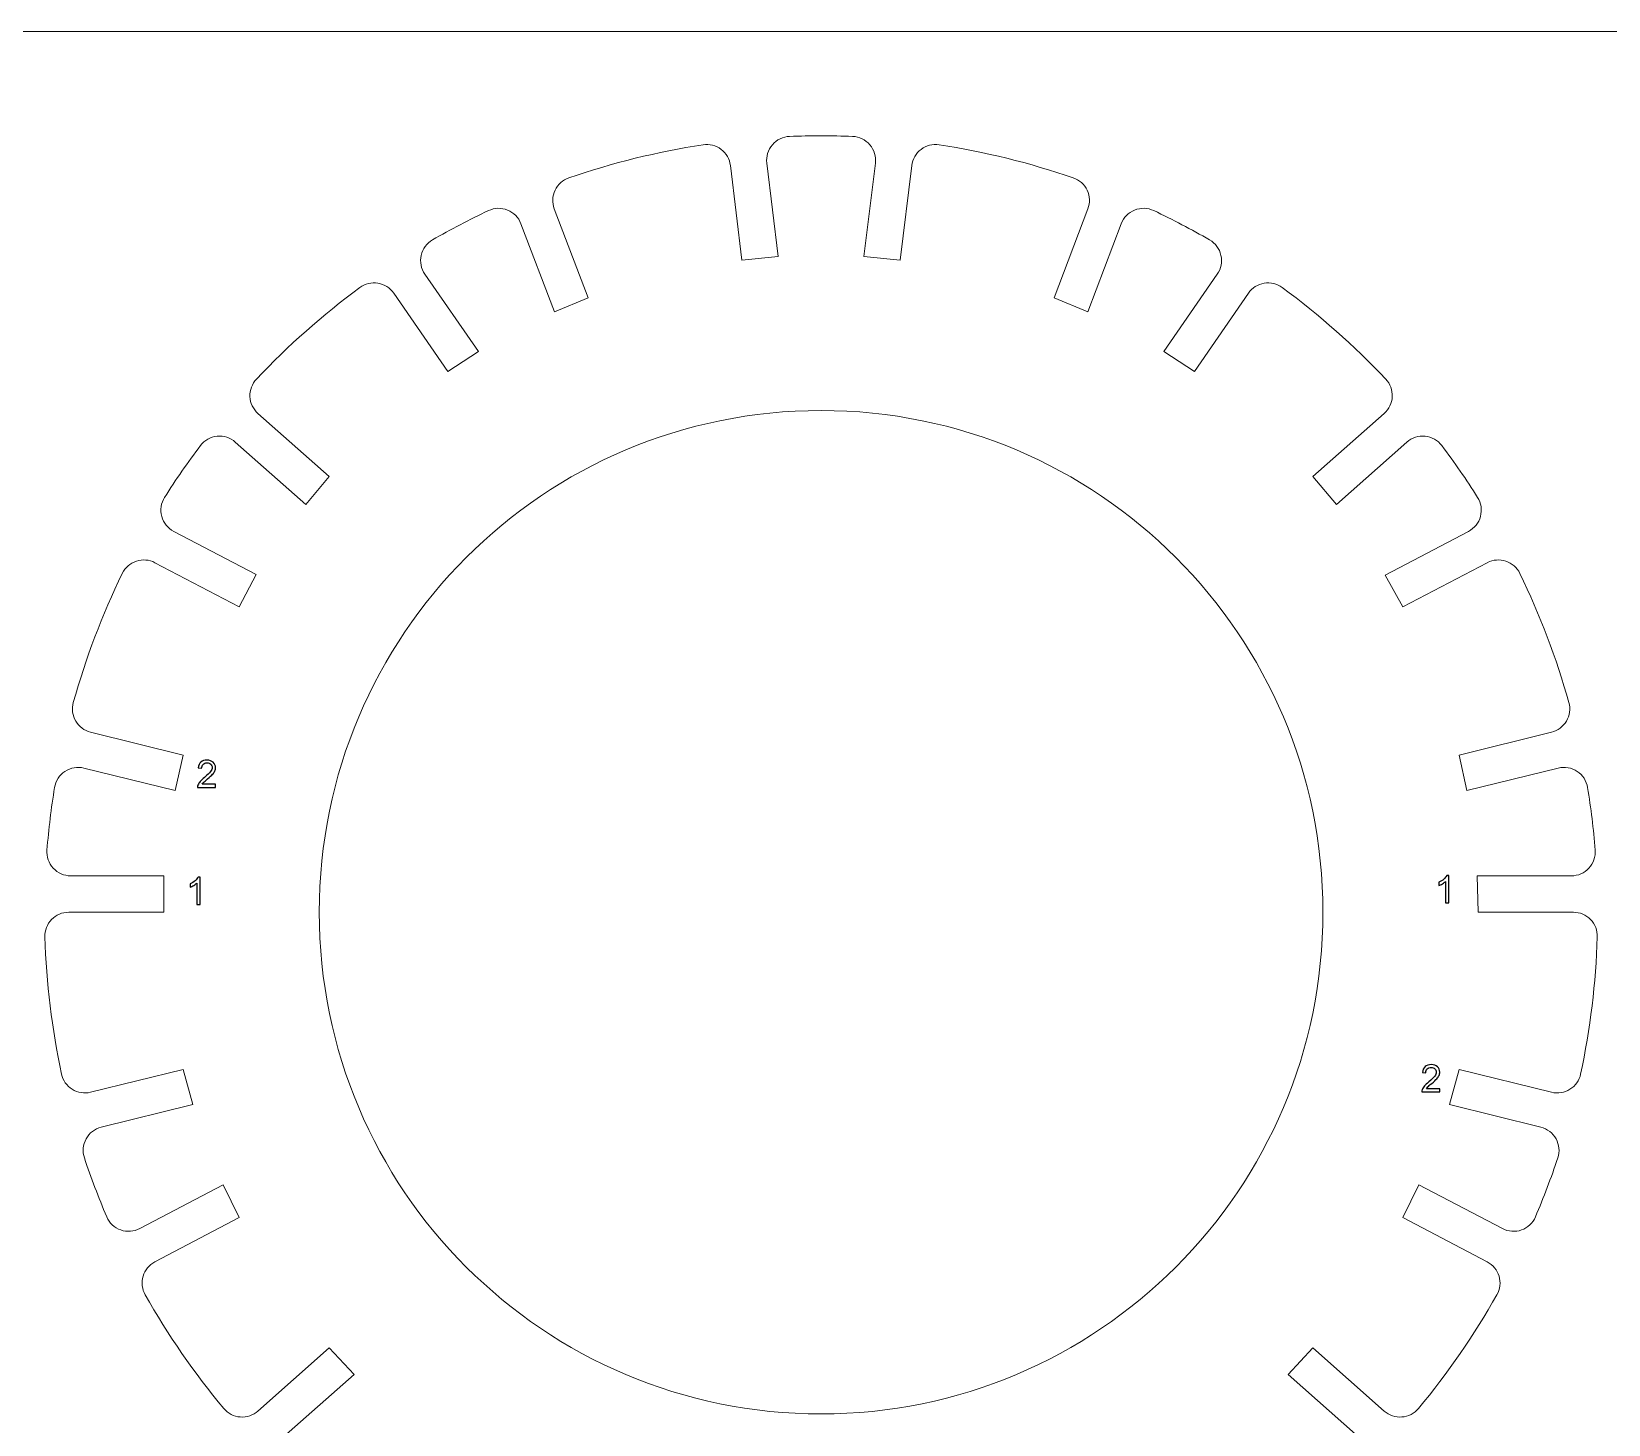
# Model space of a CAD drawing. Header units: millimetres. Extents: x -308 to 392, y -293 to 257.
# Drawn here: x -171.9 to -39.9, y 140.3 to 256.9 of the extents above; entities that cross this region are included whole.
import ezdxf

# ---------------------------------------------------------------- set-up
doc = ezdxf.new("R2010")
doc.units = ezdxf.units.MM
doc.header["$MEASUREMENT"] = 0
doc.layers.add('MAKE2D$VISIBLE$LINES', color=7, linetype='Continuous')

msp = doc.modelspace()

# ---------------------------------------------------------------- linework, layer by layer
at = {"layer": 'MAKE2D$VISIBLE$LINES', "color": 250, "lineweight": 20}
msp.add_lwpolyline([(-307.8621, -293.0758), (392.1379, -293.0758), (392.1379, 256.9242), (-307.8621, 256.9242), (-307.8621, -293.0758)], close=True, dxfattribs=at)
at = {"layer": 'MAKE2D$VISIBLE$LINES', "color": 18, "lineweight": 9}
for points, knots in [([(-108.4593, 248.1462), (-109.0172, 248.1235), (-109.5401, 247.8687), (-109.9018, 247.4434), (-109.9018, 247.4434), (-110.2634, 247.0181), (-110.4309, 246.461), (-110.3636, 245.9068)], [0, 0, 0, 0, 0.33333333, 0.33333333, 0.33333333, 0.33333333, 1, 1, 1, 1]), ([(-101.2804, 245.9067), (-101.2131, 246.4609), (-101.3805, 247.0181), (-101.7421, 247.4434), (-101.7421, 247.4434), (-102.1038, 247.8687), (-102.6268, 248.1235), (-103.1846, 248.1461)], [0, 0, 0, 0, 0.33333333, 0.33333333, 0.33333333, 0.33333333, 1, 1, 1, 1]), ([(-113.4119, 245.7088), (-113.4772, 246.2463), (-113.7576, 246.7344), (-114.1891, 247.0615), (-114.1891, 247.0615), (-114.6205, 247.3886), (-115.1662, 247.5268), (-115.7013, 247.4445)], [0, 0, 0, 0, 0.33333333, 0.33333333, 0.33333333, 0.33333333, 1, 1, 1, 1]), ([(-95.9426, 247.4445), (-96.4777, 247.5268), (-97.0234, 247.3886), (-97.4549, 247.0615), (-97.4549, 247.0615), (-97.8863, 246.7344), (-98.1667, 246.2463), (-98.232, 245.7088)], [0, 0, 0, 0, 0.33333333, 0.33333333, 0.33333333, 0.33333333, 1, 1, 1, 1]), ([(-110.3636, 245.9068), (-110.3636, 245.9068), (-109.4135, 238.0823), (-109.4135, 238.0823), (-109.4135, 238.0823), (-109.4135, 238.0823), (-112.4515, 237.7987), (-112.4515, 237.7987), (-112.4515, 237.7987), (-112.4515, 237.7987), (-113.4119, 245.7088), (-113.4119, 245.7088)], [0, 0, 0, 0, 0.25, 0.25, 0.25, 0.25, 0.5, 0.5, 0.5, 0.5, 1, 1, 1, 1]), ([(-98.232, 245.7088), (-98.232, 245.7088), (-99.1924, 237.7987), (-99.1924, 237.7987), (-99.1924, 237.7987), (-99.1924, 237.7987), (-102.2304, 238.0823), (-102.2304, 238.0823), (-102.2304, 238.0823), (-102.2304, 238.0823), (-101.2804, 245.9067), (-101.2804, 245.9067)], [0, 0, 0, 0, 0.25, 0.25, 0.25, 0.25, 0.5, 0.5, 0.5, 0.5, 1, 1, 1, 1]), ([(-126.9303, 244.6768), (-127.4424, 244.501), (-127.8613, 244.1251), (-128.0913, 243.6349), (-128.0913, 243.6349), (-128.3213, 243.1448), (-128.3428, 242.5823), (-128.1508, 242.076)], [0, 0, 0, 0, 0.33333333, 0.33333333, 0.33333333, 0.33333333, 1, 1, 1, 1]), ([(-83.4931, 242.076), (-83.3011, 242.5823), (-83.3226, 243.1448), (-83.5526, 243.6349), (-83.5526, 243.6349), (-83.7826, 244.1251), (-84.2016, 244.501), (-84.7137, 244.6768)], [0, 0, 0, 0, 0.33333333, 0.33333333, 0.33333333, 0.33333333, 1, 1, 1, 1]), ([(-130.942, 240.8346), (-131.14, 241.3567), (-131.5471, 241.7722), (-132.065, 241.9807), (-132.065, 241.9807), (-132.5829, 242.1892), (-133.1644, 242.1718), (-133.6688, 241.9326)], [0, 0, 0, 0, 0.33333333, 0.33333333, 0.33333333, 0.33333333, 1, 1, 1, 1]), ([(-128.1508, 242.076), (-128.1508, 242.076), (-125.3252, 234.6256), (-125.3252, 234.6256), (-125.3252, 234.6256), (-125.3252, 234.6256), (-128.147, 233.4649), (-128.147, 233.4649), (-128.147, 233.4649), (-128.147, 233.4649), (-130.942, 240.8346), (-130.942, 240.8346)], [0, 0, 0, 0, 0.25, 0.25, 0.25, 0.25, 0.5, 0.5, 0.5, 0.5, 1, 1, 1, 1]), ([(-80.7019, 240.8346), (-80.7019, 240.8346), (-83.4969, 233.4649), (-83.4969, 233.4649), (-83.4969, 233.4649), (-83.4969, 233.4649), (-86.3187, 234.6256), (-86.3187, 234.6256), (-86.3187, 234.6256), (-86.3187, 234.6256), (-83.4931, 242.076), (-83.4931, 242.076)], [0, 0, 0, 0, 0.25, 0.25, 0.25, 0.25, 0.5, 0.5, 0.5, 0.5, 1, 1, 1, 1]), ([(-77.9751, 241.9326), (-78.4796, 242.1718), (-79.061, 242.1892), (-79.5789, 241.9807), (-79.5789, 241.9807), (-80.0968, 241.7722), (-80.504, 241.3566), (-80.7019, 240.8346)], [0, 0, 0, 0, 0.33333333, 0.33333333, 0.33333333, 0.33333333, 1, 1, 1, 1]), ([(-138.3393, 239.4813), (-138.8228, 239.202), (-139.1674, 238.7334), (-139.29, 238.1887), (-139.29, 238.1887), (-139.4126, 237.644), (-139.3019, 237.0729), (-138.9848, 236.6135)], [0, 0, 0, 0, 0.33333333, 0.33333333, 0.33333333, 0.33333333, 1, 1, 1, 1]), ([(-72.6592, 236.6134), (-72.342, 237.0729), (-72.2314, 237.644), (-72.3539, 238.1887), (-72.3539, 238.1887), (-72.4765, 238.7334), (-72.8212, 239.202), (-73.3046, 239.4813)], [0, 0, 0, 0, 0.33333333, 0.33333333, 0.33333333, 0.33333333, 1, 1, 1, 1]), ([(-138.9848, 236.6135), (-138.9848, 236.6135), (-134.5073, 230.1268), (-134.5073, 230.1268), (-134.5073, 230.1268), (-134.5073, 230.1268), (-137.0655, 228.4638), (-137.0655, 228.4638), (-137.0655, 228.4638), (-137.0655, 228.4638), (-141.592, 235.0216), (-141.592, 235.0216)], [0, 0, 0, 0, 0.25, 0.25, 0.25, 0.25, 0.5, 0.5, 0.5, 0.5, 1, 1, 1, 1]), ([(-70.0519, 235.0216), (-70.0519, 235.0216), (-74.5784, 228.4638), (-74.5784, 228.4638), (-74.5784, 228.4638), (-74.5784, 228.4638), (-77.1366, 230.1268), (-77.1366, 230.1268), (-77.1366, 230.1268), (-77.1366, 230.1268), (-72.6592, 236.6134), (-72.6592, 236.6134)], [0, 0, 0, 0, 0.25, 0.25, 0.25, 0.25, 0.5, 0.5, 0.5, 0.5, 1, 1, 1, 1]), ([(-141.592, 235.0216), (-141.8996, 235.4672), (-142.3747, 235.769), (-142.9087, 235.8581), (-142.9087, 235.8581), (-143.4428, 235.9473), (-143.9902, 235.8161), (-144.4258, 235.4945)], [0, 0, 0, 0, 0.33333333, 0.33333333, 0.33333333, 0.33333333, 1, 1, 1, 1]), ([(-67.2182, 235.4945), (-67.6538, 235.8161), (-68.2011, 235.9473), (-68.7352, 235.8581), (-68.7352, 235.8581), (-69.2693, 235.769), (-69.7444, 235.4671), (-70.0519, 235.0216)], [0, 0, 0, 0, 0.33333333, 0.33333333, 0.33333333, 0.33333333, 1, 1, 1, 1]), ([(-153.0823, 227.8255), (-153.454, 227.4318), (-153.6502, 226.9043), (-153.6261, 226.3634), (-153.6261, 226.3634), (-153.602, 225.8225), (-153.3596, 225.3144), (-152.9544, 224.9554)], [0, 0, 0, 0, 0.33333333, 0.33333333, 0.33333333, 0.33333333, 1, 1, 1, 1]), ([(-58.6896, 224.9554), (-58.2843, 225.3144), (-58.0419, 225.8224), (-58.0178, 226.3633), (-58.0178, 226.3633), (-57.9937, 226.9042), (-58.1899, 227.4318), (-58.5616, 227.8255)], [0, 0, 0, 0, 0.33333333, 0.33333333, 0.33333333, 0.33333333, 1, 1, 1, 1]), ([(-152.9544, 224.9554), (-152.9544, 224.9554), (-146.9901, 219.6715), (-146.9901, 219.6715), (-146.9901, 219.6715), (-146.9901, 219.6715), (-148.9492, 217.3324), (-148.9492, 217.3324), (-148.9492, 217.3324), (-148.9492, 217.3324), (-154.8489, 222.559), (-154.8489, 222.559)], [0, 0, 0, 0, 0.25, 0.25, 0.25, 0.25, 0.5, 0.5, 0.5, 0.5, 1, 1, 1, 1]), ([(-63.822, 183.1997), (-63.822, 206.3957), (-82.626, 225.1997), (-105.8219, 225.1997), (-105.8219, 225.1997), (-129.0178, 225.1997), (-147.8219, 206.3958), (-147.822, 183.1998), (-147.822, 183.1998), (-147.822, 160.0039), (-129.0181, 141.1998), (-105.8221, 141.1997), (-105.8221, 141.1997), (-82.6262, 141.1996), (-63.8221, 160.0036), (-63.822, 183.1995), (-63.822, 183.1996), (-63.822, 183.1996), (-63.822, 183.1997)], [0, 0, 0, 0, 0.2, 0.2, 0.2, 0.2, 0.4, 0.4, 0.4, 0.4, 0.6, 0.6, 0.6, 0.6, 1, 1, 1, 1.0002, 1.0002, 1.0002, 1.0002]), ([(-56.795, 222.559), (-56.795, 222.559), (-62.6947, 217.3324), (-62.6947, 217.3324), (-62.6947, 217.3324), (-62.6947, 217.3324), (-64.6539, 219.6715), (-64.6539, 219.6715), (-64.6539, 219.6715), (-64.6539, 219.6715), (-58.6896, 224.9554), (-58.6896, 224.9554)], [0, 0, 0, 0, 0.25, 0.25, 0.25, 0.25, 0.5, 0.5, 0.5, 0.5, 1, 1, 1, 1]), ([(-154.8489, 222.559), (-155.2668, 222.9293), (-155.8204, 223.108), (-156.3759, 223.0519), (-156.3759, 223.0519), (-156.9314, 222.9959), (-157.4381, 222.7102), (-157.7737, 222.264)], [0, 0, 0, 0, 0.33333333, 0.33333333, 0.33333333, 0.33333333, 1, 1, 1, 1]), ([(-53.8702, 222.264), (-54.2058, 222.7102), (-54.7125, 222.9959), (-55.268, 223.0519), (-55.268, 223.0519), (-55.8235, 223.108), (-56.3771, 222.9293), (-56.795, 222.559)], [0, 0, 0, 0, 0.33333333, 0.33333333, 0.33333333, 0.33333333, 1, 1, 1, 1]), ([(-160.77, 217.923), (-161.0683, 217.4511), (-161.1557, 216.8759), (-161.0111, 216.3367), (-161.0111, 216.3367), (-160.8665, 215.7974), (-160.5031, 215.3432), (-160.0088, 215.0837)], [0, 0, 0, 0, 0.33333333, 0.33333333, 0.33333333, 0.33333333, 1, 1, 1, 1]), ([(-51.6352, 215.0837), (-51.1408, 215.3431), (-50.7774, 215.7974), (-50.6329, 216.3366), (-50.6329, 216.3366), (-50.4883, 216.8759), (-50.5757, 217.451), (-50.8739, 217.923)], [0, 0, 0, 0, 0.33333333, 0.33333333, 0.33333333, 0.33333333, 1, 1, 1, 1]), ([(-160.0088, 215.0837), (-160.0088, 215.0837), (-153.1046, 211.4601), (-153.1046, 211.4601), (-153.1046, 211.4601), (-153.1046, 211.4601), (-154.522, 208.7595), (-154.522, 208.7595), (-154.522, 208.7595), (-154.522, 208.7595), (-161.5776, 212.4625), (-161.5776, 212.4625)], [0, 0, 0, 0, 0.25, 0.25, 0.25, 0.25, 0.5, 0.5, 0.5, 0.5, 1, 1, 1, 1]), ([(-50.0664, 212.4625), (-50.0664, 212.4625), (-57.1219, 208.7595), (-57.1219, 208.7595), (-57.1219, 208.7595), (-57.1219, 208.7595), (-58.6142, 211.4208), (-58.6142, 211.4208), (-58.6142, 211.4208), (-58.6142, 211.4208), (-51.6352, 215.0837), (-51.6352, 215.0837)], [0, 0, 0, 0, 0.25, 0.25, 0.25, 0.25, 0.5, 0.5, 0.5, 0.5, 1, 1, 1, 1]), ([(-161.5776, 212.4625), (-162.057, 212.7141), (-162.6179, 212.7606), (-163.1323, 212.5914), (-163.1323, 212.5914), (-163.6466, 212.4221), (-164.0703, 212.0515), (-164.3065, 211.5644)], [0, 0, 0, 0, 0.33333333, 0.33333333, 0.33333333, 0.33333333, 1, 1, 1, 1]), ([(-47.3374, 211.5644), (-47.5737, 212.0515), (-47.9974, 212.4221), (-48.5117, 212.5914), (-48.5117, 212.5914), (-49.026, 212.7606), (-49.5869, 212.7141), (-50.0664, 212.4625)], [0, 0, 0, 0, 0.33333333, 0.33333333, 0.33333333, 0.33333333, 1, 1, 1, 1]), ([(-168.4075, 200.7509), (-168.5537, 200.2296), (-168.4823, 199.6713), (-168.2096, 199.2035), (-168.2096, 199.2035), (-167.9369, 198.7358), (-167.4862, 198.3986), (-166.9605, 198.269)], [0, 0, 0, 0, 0.33333333, 0.33333333, 0.33333333, 0.33333333, 1, 1, 1, 1]), ([(-44.6835, 198.269), (-44.1578, 198.3986), (-43.7071, 198.7358), (-43.4344, 199.2035), (-43.4344, 199.2035), (-43.1616, 199.6712), (-43.0902, 200.2296), (-43.2364, 200.7509)], [0, 0, 0, 0, 0.33333333, 0.33333333, 0.33333333, 0.33333333, 1, 1, 1, 1]), ([(-166.9605, 198.269), (-166.9605, 198.269), (-159.2238, 196.3621), (-159.2238, 196.3621), (-159.2238, 196.3621), (-159.2238, 196.3621), (-159.8715, 193.3805), (-159.8715, 193.3805), (-159.8715, 193.3805), (-159.8715, 193.3805), (-167.5243, 195.2667), (-167.5243, 195.2667)], [0, 0, 0, 0, 0.25, 0.25, 0.25, 0.25, 0.5, 0.5, 0.5, 0.5, 1, 1, 1, 1]), ([(-44.1196, 195.2667), (-44.1196, 195.2667), (-51.7724, 193.3805), (-51.7724, 193.3805), (-51.7724, 193.3805), (-51.7724, 193.3805), (-52.4202, 196.3621), (-52.4202, 196.3621), (-52.4202, 196.3621), (-52.4202, 196.3621), (-44.6835, 198.269), (-44.6835, 198.269)], [0, 0, 0, 0, 0.25, 0.25, 0.25, 0.25, 0.5, 0.5, 0.5, 0.5, 1, 1, 1, 1]), ([(-167.5243, 195.2667), (-168.0664, 195.4003), (-168.6397, 195.3013), (-169.1055, 194.9935), (-169.1055, 194.9935), (-169.5713, 194.6857), (-169.8873, 194.1973), (-169.977, 193.6462)], [0, 0, 0, 0, 0.33333333, 0.33333333, 0.33333333, 0.33333333, 1, 1, 1, 1]), ([(-41.6669, 193.6463), (-41.7567, 194.1973), (-42.0726, 194.6858), (-42.5384, 194.9935), (-42.5384, 194.9935), (-43.0043, 195.3013), (-43.5775, 195.4003), (-44.1196, 195.2667)], [0, 0, 0, 0, 0.33333333, 0.33333333, 0.33333333, 0.33333333, 1, 1, 1, 1]), ([(-170.6127, 188.41), (-170.6574, 187.8535), (-170.4675, 187.3036), (-170.0889, 186.8933), (-170.0889, 186.8933), (-169.7103, 186.4831), (-169.1774, 186.2497), (-168.6191, 186.2497)], [0, 0, 0, 0, 0.33333333, 0.33333333, 0.33333333, 0.33333333, 1, 1, 1, 1]), ([(-43.0247, 186.2497), (-42.4664, 186.2497), (-41.9335, 186.4831), (-41.5549, 186.8934), (-41.5549, 186.8934), (-41.1763, 187.3037), (-40.9864, 187.8535), (-41.0311, 188.41)], [0, 0, 0, 0, 0.33333333, 0.33333333, 0.33333333, 0.33333333, 1, 1, 1, 1]), ([(-168.6191, 186.2497), (-168.6191, 186.2497), (-160.822, 186.2497), (-160.822, 186.2497), (-160.822, 186.2497), (-160.822, 186.2497), (-160.822, 183.1997), (-160.822, 183.1997), (-160.822, 183.1997), (-160.822, 183.1997), (-168.7902, 183.1997), (-168.7902, 183.1997)], [0, 0, 0, 0, 0.25, 0.25, 0.25, 0.25, 0.5, 0.5, 0.5, 0.5, 1, 1, 1, 1]), ([(-42.8537, 183.1997), (-42.8537, 183.1997), (-50.822, 183.1997), (-50.822, 183.1997), (-50.822, 183.1997), (-50.822, 183.1997), (-50.9066, 186.2497), (-50.9066, 186.2497), (-50.9066, 186.2497), (-50.9066, 186.2497), (-43.0247, 186.2497), (-43.0247, 186.2497)], [0, 0, 0, 0, 0.25, 0.25, 0.25, 0.25, 0.5, 0.5, 0.5, 0.5, 1, 1, 1, 1]), ([(-168.7902, 183.1997), (-169.3317, 183.1997), (-169.85, 182.9802), (-170.2267, 182.5913), (-170.2267, 182.5913), (-170.6034, 182.2024), (-170.8064, 181.6774), (-170.7892, 181.1362)], [0, 0, 0, 0, 0.33333333, 0.33333333, 0.33333333, 0.33333333, 1, 1, 1, 1]), ([(-40.8547, 181.1362), (-40.8375, 181.6774), (-41.0405, 182.2024), (-41.4172, 182.5913), (-41.4172, 182.5913), (-41.794, 182.9802), (-42.3123, 183.1997), (-42.8537, 183.1997)], [0, 0, 0, 0, 0.33333333, 0.33333333, 0.33333333, 0.33333333, 1, 1, 1, 1]), ([(-169.3952, 169.6556), (-169.2824, 169.126), (-168.9597, 168.6648), (-168.5008, 168.3774), (-168.5008, 168.3774), (-168.0419, 168.09), (-167.4862, 168.0009), (-166.9605, 168.1304)], [0, 0, 0, 0, 0.33333333, 0.33333333, 0.33333333, 0.33333333, 1, 1, 1, 1]), ([(-166.9605, 168.1304), (-166.9605, 168.1304), (-159.2238, 170.0374), (-159.2238, 170.0374), (-159.2238, 170.0374), (-159.2238, 170.0374), (-158.4117, 167.0962), (-158.4117, 167.0962), (-158.4117, 167.0962), (-158.4117, 167.0962), (-166.0645, 165.21), (-166.0645, 165.21)], [0, 0, 0, 0, 0.25, 0.25, 0.25, 0.25, 0.5, 0.5, 0.5, 0.5, 1, 1, 1, 1]), ([(-45.5794, 165.21), (-45.5794, 165.21), (-53.2322, 167.0962), (-53.2322, 167.0962), (-53.2322, 167.0962), (-53.2322, 167.0962), (-52.4202, 170.0374), (-52.4202, 170.0374), (-52.4202, 170.0374), (-52.4202, 170.0374), (-44.6835, 168.1304), (-44.6835, 168.1304)], [0, 0, 0, 0, 0.25, 0.25, 0.25, 0.25, 0.5, 0.5, 0.5, 0.5, 1, 1, 1, 1]), ([(-44.6835, 168.1304), (-44.1578, 168.0009), (-43.602, 168.09), (-43.1431, 168.3774), (-43.1431, 168.3774), (-42.6843, 168.6648), (-42.3616, 169.126), (-42.2487, 169.6556)], [0, 0, 0, 0, 0.33333333, 0.33333333, 0.33333333, 0.33333333, 1, 1, 1, 1]), ([(-166.0645, 165.21), (-166.6066, 165.0764), (-167.0682, 164.7223), (-167.3376, 164.2333), (-167.3376, 164.2333), (-167.607, 163.7443), (-167.6598, 163.165), (-167.4832, 162.6353)], [0, 0, 0, 0, 0.33333333, 0.33333333, 0.33333333, 0.33333333, 1, 1, 1, 1]), ([(-44.1607, 162.6353), (-43.9841, 163.165), (-44.0369, 163.7443), (-44.3063, 164.2333), (-44.3063, 164.2333), (-44.5757, 164.7223), (-45.0373, 165.0764), (-45.5794, 165.21)], [0, 0, 0, 0, 0.33333333, 0.33333333, 0.33333333, 0.33333333, 1, 1, 1, 1]), ([(-162.8436, 156.717), (-162.8436, 156.717), (-155.8645, 160.3799), (-155.8645, 160.3799), (-155.8645, 160.3799), (-155.8645, 160.3799), (-154.522, 157.6399), (-154.522, 157.6399), (-154.522, 157.6399), (-154.522, 157.6399), (-161.5776, 153.9369), (-161.5776, 153.9369)], [0, 0, 0, 0, 0.25, 0.25, 0.25, 0.25, 0.5, 0.5, 0.5, 0.5, 1, 1, 1, 1]), ([(-50.0664, 153.9369), (-50.0664, 153.9369), (-57.1219, 157.6399), (-57.1219, 157.6399), (-57.1219, 157.6399), (-57.1219, 157.6399), (-55.7794, 160.3799), (-55.7794, 160.3799), (-55.7794, 160.3799), (-55.7794, 160.3799), (-48.8003, 156.717), (-48.8003, 156.717)], [0, 0, 0, 0, 0.25, 0.25, 0.25, 0.25, 0.5, 0.5, 0.5, 0.5, 1, 1, 1, 1]), ([(-165.6127, 157.7034), (-165.3937, 157.1899), (-164.97, 156.7912), (-164.4441, 156.6039), (-164.4441, 156.6039), (-163.9182, 156.4166), (-163.3379, 156.4576), (-162.8436, 156.717)], [0, 0, 0, 0, 0.33333333, 0.33333333, 0.33333333, 0.33333333, 1, 1, 1, 1]), ([(-48.8003, 156.717), (-48.306, 156.4576), (-47.7257, 156.4165), (-47.1998, 156.6039), (-47.1998, 156.6039), (-46.6738, 156.7912), (-46.2502, 157.1899), (-46.0312, 157.7034)], [0, 0, 0, 0, 0.33333333, 0.33333333, 0.33333333, 0.33333333, 1, 1, 1, 1]), ([(-161.5776, 153.9369), (-162.057, 153.6853), (-162.4139, 153.2501), (-162.5668, 152.7306), (-162.5668, 152.7306), (-162.7196, 152.2112), (-162.6553, 151.652), (-162.3886, 151.1808)], [0, 0, 0, 0, 0.33333333, 0.33333333, 0.33333333, 0.33333333, 1, 1, 1, 1]), ([(-49.2553, 151.1808), (-48.9886, 151.652), (-48.9243, 152.2112), (-49.0772, 152.7306), (-49.0772, 152.7306), (-49.23, 153.25), (-49.5869, 153.6853), (-50.0664, 153.9369)], [0, 0, 0, 0, 0.33333333, 0.33333333, 0.33333333, 0.33333333, 1, 1, 1, 1]), ([(-152.9544, 141.4441), (-152.9544, 141.4441), (-146.9901, 146.728), (-146.9901, 146.728), (-146.9901, 146.728), (-146.9901, 146.728), (-144.9042, 144.5011), (-144.9042, 144.5011), (-144.9042, 144.5011), (-144.9042, 144.5011), (-150.8039, 139.2745), (-150.8039, 139.2745)], [0, 0, 0, 0, 0.25, 0.25, 0.25, 0.25, 0.5, 0.5, 0.5, 0.5, 1, 1, 1, 1]), ([(-60.8401, 139.2745), (-60.8401, 139.2745), (-66.7397, 144.5011), (-66.7397, 144.5011), (-66.7397, 144.5011), (-66.7397, 144.5011), (-64.6539, 146.728), (-64.6539, 146.728), (-64.6539, 146.728), (-64.6539, 146.728), (-58.6896, 141.4441), (-58.6896, 141.4441)], [0, 0, 0, 0, 0.25, 0.25, 0.25, 0.25, 0.5, 0.5, 0.5, 0.5, 1, 1, 1, 1]), ([(-155.819, 141.663), (-155.473, 141.2466), (-154.9729, 140.9882), (-154.433, 140.9469), (-154.433, 140.9469), (-153.8932, 140.9056), (-153.3596, 141.085), (-152.9544, 141.4441)], [0, 0, 0, 0, 0.33333333, 0.33333333, 0.33333333, 0.33333333, 1, 1, 1, 1]), ([(-58.6896, 141.4441), (-58.2843, 141.085), (-57.7508, 140.9056), (-57.2109, 140.9469), (-57.2109, 140.9469), (-56.671, 140.9882), (-56.171, 141.2466), (-55.825, 141.663)], [0, 0, 0, 0, 0.33333333, 0.33333333, 0.33333333, 0.33333333, 1, 1, 1, 1])]:
    msp.add_open_spline(points, degree=3, knots=knots, dxfattribs=at)
for points in [[(-103.1846, 248.1461), (-104.9421, 248.2175), (-106.7018, 248.2176), (-108.4593, 248.1462)], [(-115.7013, 247.4445), (-119.5191, 246.8574), (-123.277, 245.9312), (-126.9303, 244.6768)], [(-84.7137, 244.6768), (-88.367, 245.9312), (-92.1248, 246.8574), (-95.9426, 247.4445)], [(-133.6688, 241.9326), (-135.2582, 241.179), (-136.8163, 240.3613), (-138.3393, 239.4813)], [(-73.3046, 239.4813), (-74.8276, 240.3613), (-76.3857, 241.179), (-77.9751, 241.9326)], [(-144.4258, 235.4945), (-147.5334, 233.2005), (-150.4304, 230.634), (-153.0823, 227.8255)], [(-58.5616, 227.8255), (-61.2135, 230.634), (-64.1105, 233.2005), (-67.2182, 235.4945)], [(-157.7737, 222.264), (-158.8308, 220.8581), (-159.8304, 219.41), (-160.77, 217.923)], [(-50.8739, 217.923), (-51.8135, 219.4099), (-52.8131, 220.8581), (-53.8702, 222.264)], [(-164.3065, 211.5644), (-165.9921, 208.0889), (-167.3646, 204.4701), (-168.4075, 200.7509)], [(-43.2364, 200.7509), (-44.2794, 204.4701), (-45.6518, 208.0889), (-47.3374, 211.5644)], [(-169.977, 193.6462), (-170.2597, 191.9101), (-170.4717, 190.1633), (-170.6127, 188.41)], [(-41.0311, 188.41), (-41.1721, 190.1633), (-41.3842, 191.9102), (-41.6669, 193.6463)], [(-170.7892, 181.1362), (-170.6666, 177.2755), (-170.2001, 173.4334), (-169.3952, 169.6556)], [(-42.2487, 169.6556), (-41.4439, 173.4334), (-40.9773, 177.2755), (-40.8547, 181.1362)], [(-167.4832, 162.6353), (-166.9267, 160.9667), (-166.3027, 159.3214), (-165.6127, 157.7034)], [(-46.0312, 157.7034), (-45.3412, 159.3214), (-44.7172, 160.9667), (-44.1607, 162.6353)], [(-162.3886, 151.1808), (-160.4859, 147.8193), (-158.2873, 144.6341), (-155.819, 141.663)], [(-55.825, 141.663), (-53.3566, 144.6341), (-51.158, 147.8193), (-49.2553, 151.1808)]]:
    msp.add_open_spline(points, degree=3, dxfattribs=at)
at = {"layer": 'MAKE2D$VISIBLE$LINES', "color": 250}
for points, knots in [([(-156.5035, 193.9175), (-156.5035, 193.9175), (-156.5035, 193.6508), (-156.5035, 193.6508), (-156.5035, 193.6508), (-156.5035, 193.6508), (-158.0084, 193.6508), (-158.0084, 193.6508), (-158.0084, 193.6508), (-158.0105, 193.718), (-157.9994, 193.7826), (-157.9756, 193.845), (-157.9756, 193.845), (-157.937, 193.9471), (-157.8751, 194.0482), (-157.7899, 194.1472), (-157.7899, 194.1472), (-157.7047, 194.2461), (-157.583, 194.3604), (-157.4248, 194.4901), (-157.4248, 194.4901), (-157.1787, 194.6927), (-157.0115, 194.8531), (-156.9242, 194.9716), (-156.9242, 194.9716), (-156.8363, 195.0901), (-156.7924, 195.2023), (-156.7924, 195.3082), (-156.7924, 195.3082), (-156.7924, 195.4187), (-156.8321, 195.5119), (-156.9115, 195.5881), (-156.9115, 195.5881), (-156.9908, 195.6638), (-157.0946, 195.7019), (-157.2221, 195.7019), (-157.2221, 195.7019), (-157.357, 195.7019), (-157.465, 195.6616), (-157.5459, 195.5812), (-157.5459, 195.5812), (-157.6269, 195.5013), (-157.6676, 195.3902), (-157.6687, 195.2478), (-157.6687, 195.2478), (-157.6687, 195.2478), (-157.9544, 195.2764), (-157.9544, 195.2764), (-157.9544, 195.2764), (-157.9349, 195.4902), (-157.8608, 195.6532), (-157.7327, 195.7654), (-157.7327, 195.7654), (-157.6041, 195.8775), (-157.4322, 195.9336), (-157.2157, 195.9336), (-157.2157, 195.9336), (-156.9977, 195.9336), (-156.8247, 195.8733), (-156.6977, 195.7521), (-156.6977, 195.7521), (-156.5701, 195.6309), (-156.5066, 195.4807), (-156.5066, 195.3018), (-156.5066, 195.3018), (-156.5066, 195.2108), (-156.5252, 195.1214), (-156.5627, 195.0335), (-156.5627, 195.0335), (-156.5998, 194.9451), (-156.6617, 194.8525), (-156.7479, 194.7552), (-156.7479, 194.7552), (-156.8347, 194.6583), (-156.9781, 194.5245), (-157.1782, 194.3551), (-157.1782, 194.3551), (-157.3459, 194.2144), (-157.4539, 194.1191), (-157.5015, 194.0688), (-157.5015, 194.0688), (-157.5491, 194.0186), (-157.5883, 193.9683), (-157.6195, 193.9175), (-157.6195, 193.9175), (-157.6195, 193.9175), (-156.5035, 193.9175), (-156.5035, 193.9175)], [0, 0, 0, 0, 0.04347826, 0.04347826, 0.04347826, 0.04347826, 0.08695652, 0.08695652, 0.08695652, 0.08695652, 0.13043478, 0.13043478, 0.13043478, 0.13043478, 0.17391304, 0.17391304, 0.17391304, 0.17391304, 0.2173913, 0.2173913, 0.2173913, 0.2173913, 0.26086957, 0.26086957, 0.26086957, 0.26086957, 0.30434783, 0.30434783, 0.30434783, 0.30434783, 0.34782609, 0.34782609, 0.34782609, 0.34782609, 0.39130435, 0.39130435, 0.39130435, 0.39130435, 0.43478261, 0.43478261, 0.43478261, 0.43478261, 0.47826087, 0.47826087, 0.47826087, 0.47826087, 0.52173913, 0.52173913, 0.52173913, 0.52173913, 0.56521739, 0.56521739, 0.56521739, 0.56521739, 0.60869565, 0.60869565, 0.60869565, 0.60869565, 0.65217391, 0.65217391, 0.65217391, 0.65217391, 0.69565217, 0.69565217, 0.69565217, 0.69565217, 0.73913043, 0.73913043, 0.73913043, 0.73913043, 0.7826087, 0.7826087, 0.7826087, 0.7826087, 0.82608696, 0.82608696, 0.82608696, 0.82608696, 0.86956522, 0.86956522, 0.86956522, 0.86956522, 0.91304348, 0.91304348, 0.91304348, 0.91304348, 1, 1, 1, 1]), ([(-157.7792, 183.8614), (-157.7792, 183.8614), (-158.0586, 183.8614), (-158.0586, 183.8614), (-158.0586, 183.8614), (-158.0586, 183.8614), (-158.0586, 185.6405), (-158.0586, 185.6405), (-158.0586, 185.6405), (-158.1258, 185.5759), (-158.2142, 185.5119), (-158.3232, 185.4478), (-158.3232, 185.4478), (-158.4322, 185.3838), (-158.5306, 185.3357), (-158.6174, 185.3039), (-158.6174, 185.3039), (-158.6174, 185.3039), (-158.6174, 185.5738), (-158.6174, 185.5738), (-158.6174, 185.5738), (-158.4613, 185.6468), (-158.3248, 185.7357), (-158.2078, 185.8405), (-158.2078, 185.8405), (-158.0909, 185.9447), (-158.0078, 186.0458), (-157.9591, 186.1442), (-157.9591, 186.1442), (-157.9591, 186.1442), (-157.7792, 186.1442), (-157.7792, 186.1442), (-157.7792, 186.1442), (-157.7792, 186.1442), (-157.7792, 183.8614), (-157.7792, 183.8614)], [0, 0, 0, 0, 0.1, 0.1, 0.1, 0.1, 0.2, 0.2, 0.2, 0.2, 0.3, 0.3, 0.3, 0.3, 0.4, 0.4, 0.4, 0.4, 0.5, 0.5, 0.5, 0.5, 0.6, 0.6, 0.6, 0.6, 0.7, 0.7, 0.7, 0.7, 0.8, 0.8, 0.8, 0.8, 1, 1, 1, 1]), ([(-53.2688, 183.9937), (-53.2688, 183.9937), (-53.5482, 183.9937), (-53.5482, 183.9937), (-53.5482, 183.9937), (-53.5482, 183.9937), (-53.5482, 185.7728), (-53.5482, 185.7728), (-53.5482, 185.7728), (-53.6154, 185.7082), (-53.7038, 185.6442), (-53.8128, 185.5801), (-53.8128, 185.5801), (-53.9218, 185.5161), (-54.0202, 185.468), (-54.107, 185.4362), (-54.107, 185.4362), (-54.107, 185.4362), (-54.107, 185.7061), (-54.107, 185.7061), (-54.107, 185.7061), (-53.9509, 185.7791), (-53.8144, 185.868), (-53.6974, 185.9728), (-53.6974, 185.9728), (-53.5805, 186.077), (-53.4974, 186.1781), (-53.4487, 186.2765), (-53.4487, 186.2765), (-53.4487, 186.2765), (-53.2688, 186.2765), (-53.2688, 186.2765), (-53.2688, 186.2765), (-53.2688, 186.2765), (-53.2688, 183.9937), (-53.2688, 183.9937)], [0, 0, 0, 0, 0.1, 0.1, 0.1, 0.1, 0.2, 0.2, 0.2, 0.2, 0.3, 0.3, 0.3, 0.3, 0.4, 0.4, 0.4, 0.4, 0.5, 0.5, 0.5, 0.5, 0.6, 0.6, 0.6, 0.6, 0.7, 0.7, 0.7, 0.7, 0.8, 0.8, 0.8, 0.8, 1, 1, 1, 1]), ([(-54.0415, 168.4275), (-54.0415, 168.4275), (-54.0415, 168.1608), (-54.0415, 168.1608), (-54.0415, 168.1608), (-54.0415, 168.1608), (-55.5464, 168.1608), (-55.5464, 168.1608), (-55.5464, 168.1608), (-55.5485, 168.228), (-55.5374, 168.2926), (-55.5136, 168.355), (-55.5136, 168.355), (-55.475, 168.4571), (-55.4131, 168.5582), (-55.3279, 168.6572), (-55.3279, 168.6572), (-55.2427, 168.7561), (-55.121, 168.8704), (-54.9628, 169.0001), (-54.9628, 169.0001), (-54.7167, 169.2027), (-54.5495, 169.3631), (-54.4622, 169.4816), (-54.4622, 169.4816), (-54.3743, 169.6001), (-54.3304, 169.7123), (-54.3304, 169.8182), (-54.3304, 169.8182), (-54.3304, 169.9287), (-54.3701, 170.0219), (-54.4495, 170.0981), (-54.4495, 170.0981), (-54.5288, 170.1738), (-54.6326, 170.2119), (-54.7601, 170.2119), (-54.7601, 170.2119), (-54.895, 170.2119), (-55.003, 170.1716), (-55.0839, 170.0912), (-55.0839, 170.0912), (-55.1649, 170.0113), (-55.2056, 169.9002), (-55.2067, 169.7578), (-55.2067, 169.7578), (-55.2067, 169.7578), (-55.4924, 169.7864), (-55.4924, 169.7864), (-55.4924, 169.7864), (-55.4729, 170.0002), (-55.3988, 170.1632), (-55.2707, 170.2754), (-55.2707, 170.2754), (-55.1421, 170.3875), (-54.9702, 170.4436), (-54.7537, 170.4436), (-54.7537, 170.4436), (-54.5357, 170.4436), (-54.3627, 170.3833), (-54.2357, 170.2621), (-54.2357, 170.2621), (-54.1081, 170.1409), (-54.0446, 169.9907), (-54.0446, 169.8118), (-54.0446, 169.8118), (-54.0446, 169.7208), (-54.0632, 169.6314), (-54.1007, 169.5435), (-54.1007, 169.5435), (-54.1378, 169.4551), (-54.1997, 169.3625), (-54.2859, 169.2652), (-54.2859, 169.2652), (-54.3727, 169.1683), (-54.5161, 169.0345), (-54.7162, 168.8651), (-54.7162, 168.8651), (-54.8839, 168.7244), (-54.9919, 168.6291), (-55.0395, 168.5788), (-55.0395, 168.5788), (-55.0871, 168.5286), (-55.1263, 168.4783), (-55.1575, 168.4275), (-55.1575, 168.4275), (-55.1575, 168.4275), (-54.0415, 168.4275), (-54.0415, 168.4275)], [0, 0, 0, 0, 0.04347826, 0.04347826, 0.04347826, 0.04347826, 0.08695652, 0.08695652, 0.08695652, 0.08695652, 0.13043478, 0.13043478, 0.13043478, 0.13043478, 0.17391304, 0.17391304, 0.17391304, 0.17391304, 0.2173913, 0.2173913, 0.2173913, 0.2173913, 0.26086957, 0.26086957, 0.26086957, 0.26086957, 0.30434783, 0.30434783, 0.30434783, 0.30434783, 0.34782609, 0.34782609, 0.34782609, 0.34782609, 0.39130435, 0.39130435, 0.39130435, 0.39130435, 0.43478261, 0.43478261, 0.43478261, 0.43478261, 0.47826087, 0.47826087, 0.47826087, 0.47826087, 0.52173913, 0.52173913, 0.52173913, 0.52173913, 0.56521739, 0.56521739, 0.56521739, 0.56521739, 0.60869565, 0.60869565, 0.60869565, 0.60869565, 0.65217391, 0.65217391, 0.65217391, 0.65217391, 0.69565217, 0.69565217, 0.69565217, 0.69565217, 0.73913043, 0.73913043, 0.73913043, 0.73913043, 0.7826087, 0.7826087, 0.7826087, 0.7826087, 0.82608696, 0.82608696, 0.82608696, 0.82608696, 0.86956522, 0.86956522, 0.86956522, 0.86956522, 0.91304348, 0.91304348, 0.91304348, 0.91304348, 1, 1, 1, 1])]:
    msp.add_open_spline(points, degree=3, knots=knots, dxfattribs=at)

doc.saveas('drawing.dxf')
